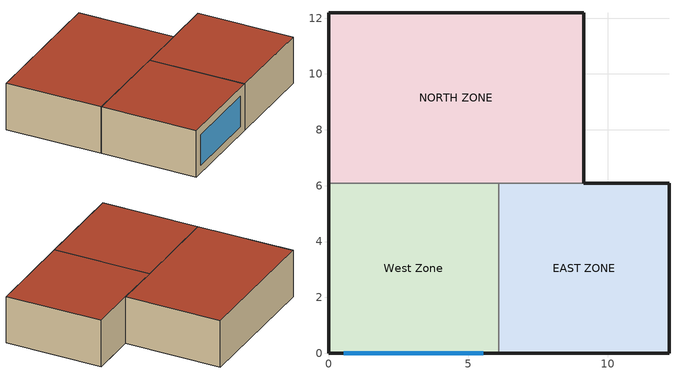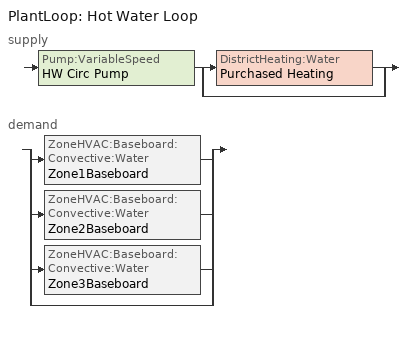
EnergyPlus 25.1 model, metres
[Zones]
West Zone
 floor adiabatic (FLOOR SLAB 8 IN): 0,0 0,6.1 6.1,6.1 6.1,0 z0
 wall outside (EXTWALL80): 0,6.1 0,0 6.1,0 z0:3.05
 wall to NORTH ZONE (PARTITION06): 6.1,6.1 0,6.1 z0:3.05
 wall to EAST ZONE (PARTITION06): 6.1,0 6.1,6.1 z0:3.05
 window (WIN-CON-LIGHT): 0.55,0 5.55,0 z0.5:2.5
 roof outside (ROOF34): 0,6.1 0,0 6.1,0 6.1,6.1 z3.05
EAST ZONE
 floor adiabatic (FLOOR SLAB 8 IN): 6.1,0 6.1,6.1 12.19,6.1 12.19,0 z0
 wall outside (EXTWALL80): 6.1,0 12.19,0 12.19,6.1 9.14,6.1 z0:3.05
 wall to NORTH ZONE (PARTITION06): 9.14,6.1 6.1,6.1 z0:3.05
 roof outside (ROOF34): 6.1,6.1 6.1,0 12.19,0 12.19,6.1 z3.05
NORTH ZONE
 floor adiabatic (FLOOR SLAB 8 IN): 0,6.1 0,12.19 9.14,12.19 9.14,6.1 z0
 wall outside (EXTWALL80): 9.14,6.1 9.14,12.19 0,12.19 0,6.1 z0:3.05
 roof outside (ROOF34): 0,12.19 0,6.1 9.14,6.1 9.14,12.19 z3.05
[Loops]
PlantLoop 'Hot Water Loop'
 supply: Pump:VariableSpeed 'HW Circ Pump' > split
  | DistrictHeating:Water 'Purchased Heating'
  | bypass
 demand: split
  | ZoneHVAC:Baseboard:Convective:Water 'Zone1Baseboard'
  | ZoneHVAC:Baseboard:Convective:Water 'Zone2Baseboard'
  | ZoneHVAC:Baseboard:Convective:Water 'Zone3Baseboard'
  | bypass
[Building]
NONE: North Axis {deg}=0; Terrain=Suburbs; Loads Convergence Tolerance Value {W}=0.04; Temperature Convergence Tolerance Value {deltaC}=0.4; Solar Distribution=FullInteriorAndExterior; Maximum Number of Warmup Days=25; Minimum Number of Warmup Days=6
[Site:Location]
CHICAGO_IL_USA TMY2-94846: Latitude {deg}=41.78; Longitude {deg}=-87.75; Time Zone {hr}=-6; Elevation {m}=190
[SizingPeriod:DesignDay] Day of Month=21; Humidity Condition Type=Wetbulb; Barometric Pressure {Pa}=99063; Rain Indicator=No; Snow Indicator=No; Daylight Saving Time Indicator=No; Solar Model Indicator=ASHRAEClearSky; Sky Clearness=1
Name | Month | Day Type | Maximum Dry-Bulb Temperature {C} | Daily Dry-Bulb Temperature Range {deltaC} | Wetbulb or DewPoint at Maximum Dry-Bulb {C} | Wind Speed {m/s} | Wind Direction {deg}
CHICAGO_IL_USA Annual Heating 99% Design Conditions DB | 1 | WinterDesignDay | -17.3 | 0 | -17.3 | 4.9 | 270
CHICAGO_IL_USA Annual Cooling 1% Design Conditions DB/MCWB | 7 | SummerDesignDay | 31.5 | 10.7 | 23 | 5.3 | 230
[Site:GroundTemperature:BuildingSurface]
20.03, 20.03, 20.13, 20.3, 20.43, 20.52, 20.62, 20.77, 20.78, 20.55, 20.44, 20.2
[Material] Thermal Absorptance=0.9
Name | Roughness | Thickness {m} | Conductivity {W/m-K} | Density {kg/m3} | Specific Heat {J/kg-K} | Solar Absorptance | Visible Absorptance
A1 - 1 IN STUCCO | Smooth | 0.0253898 | 0.691831 | 1858.142 | 836.8 | 0.92 | 0.92
C4 - 4 IN COMMON BRICK | Rough | 0.101498 | 0.726422 | 1922.216 | 836.8 | 0.76 | 0.76
E1 - 3 / 4 IN PLASTER OR GYP BOARD | Smooth | 0.01905 | 0.726422 | 1601.846 | 836.8 | 0.92 | 0.92
C6 - 8 IN CLAY TILE | Smooth | 0.203302 | 0.570761 | 1121.292 | 836.8 | 0.82 | 0.82
C10 - 8 IN HW CONCRETE | MediumRough | 0.203302 | 1.729577 | 2242.585 | 836.8 | 0.65 | 0.65
E2 - 1 / 2 IN SLAG OR STONE | Rough | 0.0127102 | 1.435549 | 881.0155 | 1673.6 | 0.55 | 0.55
E3 - 3 / 8 IN FELT AND MEMBRANE | Rough | 0.00954024 | 0.190253 | 1121.292 | 1673.6 | 0.75 | 0.75
B5 - 1 IN DENSE INSULATION | VeryRough | 0.0253898 | 0.0432394 | 91.30524 | 836.8 | 0.5 | 0.5
C12 - 2 IN HW CONCRETE | MediumRough | 0.0509016 | 1.729577 | 2242.585 | 836.8 | 0.65 | 0.65
[WindowMaterial:Glazing]
WIN-LAY-GLASS-LIGHT: Optical Data Type=SpectralAverage; Thickness {m}=0.003; Solar Transmittance at Normal Incidence=0.9; Front Side Solar Reflectance at Normal Incidence=0.031; Back Side Solar Reflectance at Normal Incidence=0.031; Visible Transmittance at Normal Incidence=0.9; Front Side Visible Reflectance at Normal Incidence=0.05; Back Side Visible Reflectance at Normal Incidence=0.05; Infrared Transmittance at Normal Incidence=0; Front Side Infrared Hemispherical Emissivity=0.84; Back Side Infrared Hemispherical Emissivity=0.84; Conductivity {W/m-K}=0.9
[Construction]
EXTWALL80: A1 - 1 IN STUCCO, C4 - 4 IN COMMON BRICK, E1 - 3 / 4 IN PLASTER OR GYP BOARD
PARTITION06: E1 - 3 / 4 IN PLASTER OR GYP BOARD, C6 - 8 IN CLAY TILE, E1 - 3 / 4 IN PLASTER OR GYP BOARD
FLOOR SLAB 8 IN: C10 - 8 IN HW CONCRETE
ROOF34: E2 - 1 / 2 IN SLAG OR STONE, E3 - 3 / 8 IN FELT AND MEMBRANE, B5 - 1 IN DENSE INSULATION, C12 - 2 IN HW CONCRETE
WIN-CON-LIGHT: WIN-LAY-GLASS-LIGHT
[Zone] Type=1; Multiplier=1; Ceiling Height {m}=autocalculate; Volume {m3}=autocalculate
West Zone; EAST ZONE; NORTH ZONE
[People] Number of People Schedule=Office Occupancy; Number of People Calculation Method=people; Fraction Radiant=0.3; Activity Level Schedule=Activity Sch; Carbon Dioxide Generation Rate {m3/s-W}=3.82E-8; Mean Radiant Temperature Calculation Type=EnclosureAveraged; Work Efficiency Schedule=Work Eff Sch; Clothing Insulation Calculation Method=ClothingInsulationSchedule; Clothing Insulation Schedule=Clothing Sch; Air Velocity Schedule=Air Velo Sch; Thermal Comfort Model 1 Type=FANGER
Name | Zone or ZoneList or Space or SpaceList | Number of People
West Zone | West Zone | 3
EAST ZONE | EAST ZONE | 3
NORTH ZONE | NORTH ZONE | 4
[ElectricEquipment] Schedule=Intermittent; Design Level Calculation Method=EquipmentLevel; Fraction Latent=0; Fraction Radiant=0.3; Fraction Lost=0
Name | Zone or ZoneList or Space or SpaceList | Design Level {W}
West Zone ElecEq 1 | West Zone | 2928.751
EAST ZONE ElecEq 1 | EAST ZONE | 1464.375
NORTH ZONE ElecEq 1 | NORTH ZONE | 2928.751
[Lights] Schedule=Office Lighting; Design Level Calculation Method=LightingLevel; Return Air Fraction=0; Fraction Radiant=0.2; Fraction Visible=0.2; Fraction Replaceable=0
Name | Zone or ZoneList or Space or SpaceList | Lighting Level {W}
EAST ZONE Lights 1 | EAST ZONE | 1464.375
NORTH ZONE Lights 1 | NORTH ZONE | 878.6252
[Sizing:Zone] Zone Cooling Design Supply Air Temperature Input Method=SupplyAirTemperature; Zone Cooling Design Supply Air Temperature {C}=12; Zone Heating Design Supply Air Temperature Input Method=SupplyAirTemperature; Zone Heating Design Supply Air Temperature {C}=50; Zone Cooling Design Supply Air Humidity Ratio {kgWater/kgDryAir}=0.008; Zone Heating Design Supply Air Humidity Ratio {kgWater/kgDryAir}=0.008; Zone Heating Sizing Factor=0; Zone Cooling Sizing Factor=0; Cooling Design Air Flow Method=DesignDay; Cooling Design Air Flow Rate {m3/s}=0; Heating Design Air Flow Method=DesignDay; Heating Design Air Flow Rate {m3/s}=0; Account for Dedicated Outdoor Air System=No; Dedicated Outdoor Air System Control Strategy=NeutralSupplyAir; Dedicated Outdoor Air Low Setpoint Temperature for Design {C}=autosize; Dedicated Outdoor Air High Setpoint Temperature for Design {C}=autosize
Name | Design Specification Outdoor Air Object
West Zone | SZ DSOA West Zone
EAST ZONE | SZ DSOA EAST ZONE
NORTH ZONE | SZ DSOA NORTH ZONE
[DesignSpecification:OutdoorAir] Outdoor Air Method=flow/person; Outdoor Air Flow per Person {m3/s-person}=0.00944; Outdoor Air Flow per Zone Floor Area {m3/s-m2}=0; Outdoor Air Flow per Zone {m3/s}=0
SZ DSOA West Zone; SZ DSOA EAST ZONE; SZ DSOA NORTH ZONE
[Sizing:Plant]
Hot Water Loop: Loop Type=heating; Design Loop Exit Temperature {C}=82; Loop Design Temperature Difference {deltaC}=11
[PlantLoop]
Hot Water Loop: Fluid Type=Water; Plant Equipment Operation Scheme=Hot Loop Operation; Maximum Loop Temperature {C}=100; Minimum Loop Temperature {C}=10; Maximum Loop Flow Rate {m3/s}=autosize; Minimum Loop Flow Rate {m3/s}=0; Plant Loop Volume {m3}=autocalculate; Load Distribution Scheme=Optimal
[SetpointManager:Scheduled]
Hot Water Loop Setpoint Manager: Control Variable=Temperature; Schedule=HW Loop Temp Schedule; Setpoint Node or NodeList=Hot Water Loop Setpoint Node List
[Pump:VariableSpeed]
HW Circ Pump: Design Maximum Flow Rate {m3/s}=autosize; Design Pump Head {Pa}=179352; Design Power Consumption {W}=autosize; Motor Efficiency=0.9; Fraction of Motor Inefficiencies to Fluid Stream=0; Coefficient 1 of the Part Load Performance Curve=0; Coefficient 2 of the Part Load Performance Curve=1; Coefficient 3 of the Part Load Performance Curve=0; Coefficient 4 of the Part Load Performance Curve=0; Design Minimum Flow Rate {m3/s}=0; Pump Control Type=INTERMITTENT
[PlantEquipmentOperationSchemes]
Hot Loop Operation: Control Scheme 1=Purchased Heating Only; Control Scheme 1 Schedule=ON
[PlantEquipmentOperation:HeatingLoad]
Purchased Heating Only: Load Range 1 Lower Limit {W}=0; Load Range 1 Upper Limit {W}=1000000; Range 1 Equipment List=heating plant
[PlantEquipmentList]
heating plant: Purchased Heating
[DistrictHeating:Water]
Purchased Heating: Nominal Capacity {W}=1000000
[EnergyManagementSystem:CurveOrTableIndexVariable]
Name | Curve or Table Object
WindACCoolCapFT | WindACCoolCapFT
WindACEIRFT | WindACEIRFT
WindACCoolCapFFF | WindACCoolCapFFF
WindACEIRFFF | WindACEIRFFF
WindACPLFFPLR | WindACPLFFPLR
[ZoneControl:Thermostat] Control Type Schedule=Zone Control Type Sched; Control 1=Heating Setpoint with SB; Control 2=Cooling Setpoint with SB
Name | Zone or ZoneList
Zone 1 Thermostat | West Zone
Zone 2 Thermostat | EAST ZONE
Zone 3 Thermostat | NORTH ZONE
[ThermostatSetpoint:SingleHeating]
Heating Setpoint with SB: Setpoint Temperature Schedule=Heating Setpoints
[ThermostatSetpoint:SingleCooling]
Cooling Setpoint with SB: Setpoint Temperature Schedule=Cooling Setpoints
[Zone equipment]
West Zone: Zone1WindAC, Zone1Baseboard
EAST ZONE: Zone2WindAC, Zone2Baseboard
NORTH ZONE: Zone3WindAC, Zone3Baseboard
[ZoneHVAC:Baseboard:Convective:Water] Availability Schedule=FanAndCoilAvailSched; Heating Design Capacity Method=HeatingDesignCapacity; Heating Design Capacity {W}=Autosize; U-Factor Times Area Value {W/K}=autosize; Maximum Water Flow Rate {m3/s}=autosize; Convergence Tolerance=0.001
Zone1Baseboard; Zone2Baseboard; Zone3Baseboard
[ZoneHVAC:ForcedAir:UserDefined] Number of Plant Loop Connections=0
Name | Overall Model Simulation Program Calling Manager | Model Setup and Sizing Program Calling Manager
Zone1WindAC | Zone 1 Window AC Model Program Manager
Zone2WindAC | Zone 2 Window AC Model Program Manager | Zone 2 Window AC Init Program Manager
Zone3WindAC | Zone 3 Window AC Model Program Manager | Zone 3 Window AC Init Program Manager
[EnergyManagementSystem:Program]
Zone1_WinAC_ModelOuput: Set Zone1WinAC_PrimAir_MdotOut = PrimAir_MdotOut; Set Zone1WinAC_PrimAir_MdotIn  = PrimAir_MdotIn; Set Zone1WinAC_PrimAir_Tout    = PrimAir_Tout; Set Zone1WinAC_PrimAir_Wout    = PrimAir_Wout; Set Zone1WinAC_ElectPower      = ElectPower; Set Zone1WinAC_tot_cool_Power  = tot_cool_Power; Set Zone1WinAC_ElectEnergy     = ElectEnergy; Set Zone1WinAC_OA_MdotIn       = OA_MdotIn
InitZone2WinACModel; InitZone3WinACModel: Set dummy = 1
Zone2_WinAC_ModelInput: Set PrimAir_Tinlet = Zone2WinAC_PrimAir_Tinlet; Set PrimAir_Winlet = Zone2WinAC_PrimAir_Winlet; Set OA_Tdb = Zone2WinAC_OA_Tdb; Set OA_W = Zone2WinAC_OA_W; Set Qdot_Request = Zone2WinAC_Qdot_Request; Set AirOAMdotDesign  = Zone2_OADesign_Vdot * Zone2WinAC_OA_rho; Set AirSupMdotDesign = Zone2_CoolDesign_Mdot; Set FanEff     = 0.5; Set FanDeltaP  = 75.0; Set RatedCap  = Zone2_CoolDesign_Cap / 0.75; Set RatedEIR  = 1 / 3.0; Set ZoneCoolTstat = Zone2Cooling_Tstat
Zone2_WinAC_ModelOuput: Set Zone2WinAC_PrimAir_MdotOut = PrimAir_MdotOut; Set Zone2WinAC_PrimAir_MdotIn  = PrimAir_MdotIn; Set Zone2WinAC_PrimAir_Tout    = PrimAir_Tout; Set Zone2WinAC_PrimAir_Wout    = PrimAir_Wout; Set Zone2WinAC_ElectPower      = ElectPower; Set Zone2WinAC_tot_cool_Power  = tot_cool_Power; Set Zone2WinAC_ElectEnergy     = ElectEnergy; Set Zone2WinAC_OA_MdotIn       = OA_MdotIn
Zone3_WinAC_ModelInput: Set PrimAir_Tinlet = Zone3WinAC_PrimAir_Tinlet; Set PrimAir_Winlet = Zone3WinAC_PrimAir_Winlet; Set OA_Tdb = Zone3WinAC_OA_Tdb; Set OA_W = Zone3WinAC_OA_W; Set Qdot_Request = Zone3WinAC_Qdot_Request; Set AirOAMdotDesign  = Zone3_OADesign_Vdot * Zone3WinAC_OA_rho; Set AirSupMdotDesign = Zone3_CoolDesign_Mdot; Set FanEff     = 0.5; Set FanDeltaP  = 75.0; Set RatedCap  = Zone3_CoolDesign_Cap / 0.75; Set RatedEIR  = 1 / 3.0; Set ZoneCoolTstat = Zone3_Cooling_Tstat
Zone3_WinAC_ModelOuput: Set Zone3WinAC_PrimAir_MdotOut = PrimAir_MdotOut; Set Zone3WinAC_PrimAir_MdotIn  = PrimAir_MdotIn; Set Zone3WinAC_PrimAir_Tout    = PrimAir_Tout; Set Zone3WinAC_PrimAir_Wout    = PrimAir_Wout; Set Zone3WinAC_ElectPower      = ElectPower; Set Zone3WinAC_tot_cool_Power  = tot_cool_Power; Set Zone3WinAC_ElectEnergy     = ElectEnergy; Set Zone3WinAC_OA_MdotIn       = OA_MdotIn
WinAC_OnFanCycCoil_Sim_Model: IF Qdot_Request < 0.0; Set QdotReq = Qdot_Request; ELSE; Set QdotReq = 0.0; ENDIF; IF COOLINGCOILAVAILSCHED == 0.0; Set QdotReq = 0.0; ENDIF; IF QdotReq == 0.0; Set PrimAir_MdotIn = 0.0; Set PrimAir_MdotOut = 0.0; Set PrimAir_Tout = PrimAir_Tinlet; Set PrimAir_Wout = PrimAir_Winlet; Set tot_cool_Power = 0.0; Set ElectPower = 0.0; Set ElectEnergy = 0.0; Set OA_MdotIn = 0.0; RETURN; ENDIF; Set Recirc_Mdot = AirSupMdotDesign - AirOAMdotDesign; Set Recirc_H  = @HFnTdbW PrimAir_Tinlet PrimAir_Winlet; Set OA_H  = @HFnTdbW OA_Tdb OA_W; Set Mix_H = ((Recirc_Mdot * Recirc_H) + (AirOAMdotDesign * OA_H)) / AirSupMdotDesign; Set Mix_W = ((Recirc_Mdot * PrimAir_Winlet) + (AirOAMdotDesign * OA_W)) / AirSupMdotDesign; Set Mix_Tdb = @TdbFnHW Mix_H Mix_W; Set Mix_rho = @RhoAirFnPbTdbW OA_Press Mix_Tdb Mix_W; Set FanPower = (AirSupMdotDesign * FanDeltaP) / (FanEff * Mix_rho); Set FanPowerToAir = FanPower; Set FanDeltaH = FanPowerToAir/AirSupMdotDesign; Set FanOut_H = Mix_H + FanDeltaH; Set FanOut_W = Mix_W; Set FanOut_Tdb = @TdbFnHW FanOut_H FanOut_W; Set FanOut_Twb = @TwbFnTdbWPb FanOut_Tdb FanOut_W OA_Press; Set RatedCBF = 0.12666; Set LogRatedCBF = @Ln RatedCBF; Set A0 = (0.0 -1.0) * LogRatedCBF * AirSupMdotDesign; Set ADiff = (0.0 - 1.0) * (A0 / AirSupMdotDesign); Set CBF = @Exp ADiff; Set dummy = 0.0; Set TotCapTempModFac = @CurveValue WindACCoolCapFT FanOut_Twb OA_Tdb dummy dummy dummy; Set TotCapFlowModFac = @CurveValue WindACCoolCapFFF 1.0 dummy dummy dummy dummy; Set TotCap = RatedCap * TotCapTempModFac * TotCapFlowModFac; Set HDelta = TotCap / AirSupMdotDesign; Set H_ADP = FanOut_H - (HDelta / ( 1.0 - CBF)); Set T_ADP = @TsatFnHPb H_ADP OA_Press; Set W_ADP = @WfnTdbH T_ADP H_ADP; Set H_Tin_W_ADP = @HFnTdbW FanOut_Tdb W_ADP; IF ((FanOut_H - H_ADP) <> 0.0); Set SHR = (H_Tin_W_ADP - H_ADP)/(FanOut_H - H_ADP ); Set SHR = @Min SHR 1.0; ELSE; Set SHR = 1.0; ENDIF; Set PLR = 1.0; Set FullLoadOutAirEnth = FanOut_H - (TotCap/AirSupMdotDesign); Set hTinwout = FanOut_H - ((1.0 - SHR) * HDelta); IF (SHR < 1.0); Set FullLoadOutAirHumRat = @WFnTdbH FanOut_Tdb hTinwout; ELSE; Set FullLoadOutAirHumRat = FanOut_W; ENDIF; Set FullLoadOutAirTemp = @TdbFnHW FullLoadOutAirEnth  FullLoadOutAirHumRat; Set DesiredZone_H = @HFnTdbW ZoneCoolTstat PrimAir_Winlet; Set FullTotCapSens = AirSupMdotDesign * (DesiredZone_H - FullLoadOutAirEnth); Set ABS_FullTotCapSens = @ABS FullTotCapSens; Set ABS_QdotReq = @ABS QdotReq; IF ABS_QdotReq < ABS_FullTotCapSens; Set PLR = (ABS_QdotReq - FanPowerToAir)/ (ABS_FullTotCapSens - FanPowerToAir); Set ErrorTol = 0.0005; Set Iter = 0; Set MaxIter = 30; Set Relax = 0.8; Set ABS_Error = 0.002; WHILE (ABS_Error > ErrorTol) && (Iter < MaxIter); Set OutAir_H = (PLR*FullLoadOutAirEnth) +  ((1.0-PLR)* FanOut_H); Set OutAir_W = (PLR*FullLoadOutAirHumRat) + ((1.0-PLR)*FanOut_W); Set OutletAirTemp = @TdbFnHW OutAir_H OutAir_W; Set TotCapTest = AirSupMdotDesign * (DesiredZone_H - OutAir_H); Set Error = (ABS_QdotReq - TotCapTest)/ABS_QdotReq; Set ABS_Error = @ABS Error; IF (ABS_Error > ErrorTol); Set DelPLR = (ABS_QdotReq - TotCapTest) / ABS_FullTotCapSens; Set PLR = PLR + Relax * DelPLR; Set PLR = @min PLR 1.0; ENDIF; Set Iter = Iter + 1; If (Iter == 16); Set Relax = 0.5; ENDIF; ENDWHILE; ELSE; Set PLR = 1.0; Set OutAir_H = FullLoadOutAirEnth; Set OutAir_W = FullLoadOutAirHumRat; Set OutletAirTemp = FullLoadOutAirTemp; ENDIF; Set PLF = @CurveValue WindACPLFFPLR PLR dummy dummy dummy dummy; Set CoilRTF = PLR / PLF; Set CoilRTF = @Min CoilRTF 1.0; Set EIRTempModFac = @CurveValue WindACEIRFT FanOut_Twb OA_Tdb dummy dummy dummy; Set EIRFlowModFac = @CurveValue WindACEIRFFF 1.0 dummy dummy dummy dummy; Set EIR = RatedEIR * EIRTempModFac * EIRFlowModFac; Set DXElecPower = TotCap * CoilRTF * EIR; Set ElectPower = DXElecPower + FanPower; Set ElectEnergy = ElectPower * SystemTimeStep * 3600; Set tot_cool_Power = ABS_FullTotCapSens * PLR; Set PrimAir_MdotOut = AirSupMdotDesign; Set PrimAir_MdotIn  = AirSupMdotDesign; Set PrimAir_Tout  = OutletAirTemp; SEt PrimAir_Wout = OutAir_W; Set OA_MdotIn = AirOAMdotDesign
[EnergyManagementSystem:Sensor]
Name | Output:Variable or Output:Meter Index Key | Output:Variable or Output:Meter
COOLINGCOILAVAILSCHED | COOLINGCOILAVAILSCHED | Schedule Value
Zone1Cooling_Tstat | West Zone | Zone Thermostat Cooling Setpoint Temperature
OA_Press | Environment | Site Outdoor Air Barometric Pressure
Zone2Cooling_Tstat | East Zone | Zone Thermostat Cooling Setpoint Temperature
Zone3_Cooling_Tstat | North Zone | Zone Thermostat Cooling Setpoint Temperature
[EnergyManagementSystem:InternalVariable]
Name | Internal Data Index Key | Internal Data Type
Zone1WinAC_PrimAir_Tinlet | Zone1WindAC | Inlet Temperature for Primary Air Connection
Zone1WinAC_PrimAir_Winlet | Zone1WindAC | Inlet Humidity Ratio for Primary Air Connection
Zone1WinAC_PrimAir_Cp | Zone1WindAC | Inlet Specific Heat for Primary Air Connection
Zone1WinAC_Qdot_Request | Zone1WindAC | Remaining Sensible Load to Cooling Setpoint
Zone1WinAC_OA_Tdb | Zone1WindAC | Inlet Temperature for Secondary Air Connection
Zone1WinAC_OA_W | Zone1WindAC | Inlet Humidity Ratio for Secondary Air Connection
Zone1WinAC_OA_rho | Zone1WindAC | Inlet Density for Secondary Air Connection
Zone1_CoolDesign_Cap | West Zone | Final Zone Design Cooling Load
Zone1_CoolDesign_Mdot | West Zone | Final Zone Design Cooling Air Mass Flow Rate
Zone1_OADesign_Vdot | West Zone | Zone Outdoor Air Design Volume Flow Rate
Zone2WinAC_PrimAir_Tinlet | Zone2WindAC | Inlet Temperature for Primary Air Connection
Zone2WinAC_PrimAir_Winlet | Zone2WindAC | Inlet Humidity Ratio for Primary Air Connection
Zone2WinAC_PrimAir_Cp | Zone2WindAC | Inlet Specific Heat for Primary Air Connection
Zone2WinAC_Qdot_Request | Zone2WindAC | Remaining Sensible Load to Cooling Setpoint
Zone2WinAC_OA_Tdb | Zone2WindAC | Inlet Temperature for Secondary Air Connection
Zone2WinAC_OA_W | Zone2WindAC | Inlet Humidity Ratio for Secondary Air Connection
Zone2WinAC_OA_rho | Zone2WindAC | Inlet Density for Secondary Air Connection
Zone2_CoolDesign_Cap | East Zone | Final Zone Design Cooling Load
Zone2_CoolDesign_Mdot | East Zone | Final Zone Design Cooling Air Mass Flow Rate
Zone2_OADesign_Vdot | East Zone | Zone Outdoor Air Design Volume Flow Rate
Zone3WinAC_PrimAir_Tinlet | Zone3WindAC | Inlet Temperature for Primary Air Connection
Zone3WinAC_PrimAir_Winlet | Zone3WindAC | Inlet Humidity Ratio for Primary Air Connection
Zone3WinAC_PrimAir_Cp | Zone3WindAC | Inlet Specific Heat for Primary Air Connection
Zone3WinAC_Qdot_Request | Zone3WindAC | Remaining Sensible Load to Cooling Setpoint
Zone3WinAC_OA_Tdb | Zone3WindAC | Inlet Temperature for Secondary Air Connection
Zone3WinAC_OA_W | Zone3WindAC | Inlet Humidity Ratio for Secondary Air Connection
Zone3WinAC_OA_rho | Zone3WindAC | Inlet Density for Secondary Air Connection
Zone3_CoolDesign_Cap | North Zone | Final Zone Design Cooling Load
Zone3_CoolDesign_Mdot | North Zone | Final Zone Design Cooling Air Mass Flow Rate
Zone3_OADesign_Vdot | North Zone | Zone Outdoor Air Design Volume Flow Rate
[EnergyManagementSystem:OutputVariable] Type of Data in Variable=Averaged; Update Frequency=SystemTimestep; Units=W
Name | EMS Variable | EMS Program or Subroutine
Zone 1 WinAC Total Cooling Rate | Zone1WinAC_tot_cool_Power | Zone1_WinAC_ModelOuput
Zone 2 WinAC Total Cooling Rate | Zone2WinAC_tot_cool_Power | Zone2_WinAC_ModelOuput
Zone 2 WinAC Electricity Power | Zone2WinAC_ElectPower | Zone2_WinAC_ModelOuput
Zone 3 WinAC Total Cooling Rate | Zone3WinAC_tot_cool_Power | Zone3_WinAC_ModelOuput
Zone 3 WinAC Electricity Power | Zone3WinAC_ElectPower | Zone3_WinAC_ModelOuput
[EnergyManagementSystem:ProgramCallingManager]
Zone 2 Window AC Init Program Manager: UserDefinedComponentModel; InitZone2WinACModel
Zone 2 Window AC Model Program Manager: UserDefinedComponentModel; Zone2_WinAC_ModelInput; WinAC_OnFanCycCoil_Sim_Model; Zone2_WinAC_ModelOuput
Zone 3 Window AC Init Program Manager: UserDefinedComponentModel; InitZone3WinACModel
Zone 3 Window AC Model Program Manager: UserDefinedComponentModel; Zone3_WinAC_ModelInput; WinAC_OnFanCycCoil_Sim_Model; Zone3_WinAC_ModelOuput
[EnergyManagementSystem:Actuator]
Name | Actuated Component Unique | Actuated Component Type | Actuated Component Control Type
Zone2WinAC_PrimAir_Tout | Zone2WindAC | Primary Air Connection | Outlet Temperature
Zone2WinAC_PrimAir_Wout | Zone2WindAC | Primary Air Connection | Outlet Humidity Ratio
Zone2WinAC_PrimAir_MdotOut | Zone2WindAC | Primary Air Connection | Outlet Mass Flow Rate
Zone2WinAC_PrimAir_MdotIn | Zone2WindAC | Primary Air Connection | Inlet Mass Flow Rate
Zone2WinAC_OA_MdotIn | Zone2WindAC | Secondary Air Connection | Inlet Mass Flow Rate
Zone3WinAC_PrimAir_Tout | Zone3WindAC | Primary Air Connection | Outlet Temperature
Zone3WinAC_PrimAir_Wout | Zone3WindAC | Primary Air Connection | Outlet Humidity Ratio
Zone3WinAC_PrimAir_MdotOut | Zone3WindAC | Primary Air Connection | Outlet Mass Flow Rate
Zone3WinAC_PrimAir_MdotIn | Zone3WindAC | Primary Air Connection | Inlet Mass Flow Rate
Zone3WinAC_OA_MdotIn | Zone3WindAC | Secondary Air Connection | Inlet Mass Flow Rate
[EnergyManagementSystem:MeteredOutputVariable] Update Frequency=SystemTimestep; Resource Type=Electricity; Group Type=HVAC; End-Use Category=Cooling
Name | EMS Variable | EMS Program or Subroutine | Units
Zone 2 WinAC Electricity Consumption | Zone2WinAC_ElectEnergy | Zone2_WinAC_ModelOuput | J
Zone 3 WinAC Electricity Consumption | Zone3WinAC_ElectEnergy | Zone3_WinAC_ModelOuput
[EnergyManagementSystem:GlobalVariable]
PrimAir_Tinlet; PrimAir_Winlet; PrimAir_MdotOut; PrimAir_MdotIn; PrimAir_Tout; PrimAir_Wout; tot_cool_Power; ElectPower; ElectEnergy; OA_Tdb; OA_W; Qdot_Request; AirSupMdotDesign; AirOAMdotDesign; FanEff; FanDeltaP; RatedCap; RatedEIR; OA_MdotIn; ZoneCoolTstat
[Schedule:Compact]
Activity Sch: Through: 12/31, For: Alldays, Until: 24:00, 131.8
Work Eff Sch: Through: 12/31, For: Alldays, Until: 24:00, 0
Clothing Sch; ON: Through: 12/31, For: Alldays, Until: 24:00, 1
Air Velo Sch: Through: 12/31, For: Alldays, Until: 24:00, 0.137
Office Occupancy: Through: 12/31, For: Weekdays, Until: 6:00, 0, Until: 7:00, 0.1, Until: 8:00, 0.5, Until: 12:00, 1, Until: 13:00, 0.5, Until: 16:00, 1, Until: 17:00, 0.5, Until: 18:00, 0.1, Until: 24:00, 0, For: Weekends Holidays CustomDay1 CustomDay2, Until: 24:00, 0, For: SummerDesignDay, Until: 24:00, 1, For: WinterDesignDay, Until: 24:00, 0.05
Intermittent: Through: 12/31, For: Weekdays, Until: 8:00, 0, Until: 18:00, 1, Until: 24:00, 0, For: Weekends Holidays CustomDay1 CustomDay2, Until: 24:00, 0, For: SummerDesignDay, Until: 24:00, 1, For: WinterDesignDay, Until: 24:00, 0.15
Office Lighting: Through: 12/31, For: Weekdays, Until: 6:00, 0.05, Until: 7:00, 0.2, Until: 17:00, 1, Until: 18:00, 0.5, Until: 24:00, 0.05, For: Weekends Holidays CustomDay1 CustomDay2, Until: 24:00, 0.05, For: SummerDesignDay, Until: 24:00, 1, For: WinterDesignDay, Until: 24:00, 0.15
HW LOOP TEMP SCHEDULE: Through: 12/31, For: Alldays, Until: 24:00, 82
FANANDCOILAVAILSCHED: Through: 3/31, For: Alldays, Until: 24:00, 1, Through: 9/30, For: Weekdays, Until: 7:00, 0, Until: 17:00, 1, Until: 24:00, 0, For: Weekends Holidays CustomDay1 CustomDay2, Until: 24:00, 0, For: SummerDesignDay WinterDesignDay, Until: 24:00, 1, Through: 12/31, For: Alldays, Until: 24:00, 1
COOLINGCOILAVAILSCHED: Through: 3/31, For: Alldays, Until: 24:00, 0, Through: 9/30, For: Weekdays, Until: 7:00, 0, Until: 17:00, 1, Until: 24:00, 0, For: Weekends Holidays CustomDay1 CustomDay2, Until: 24:00, 0, For: SummerDesignDay WinterDesignDay, Until: 24:00, 1, Through: 12/31, For: Alldays, Until: 24:00, 0
HEATING SETPOINTS: Through: 12/31, For: Weekdays Weekends Holidays CustomDay1 CustomDay2, Until: 7:00, 15, Until: 17:00, 20, Until: 24:00, 15, For: SummerDesignDay, Until: 24:00, 15, For: WinterDesignDay, Until: 24:00, 20
COOLING SETPOINTS: Through: 12/31, For: Weekdays Weekends Holidays CustomDay1 CustomDay2, Until: 7:00, 30, Until: 17:00, 24, Until: 24:00, 30, For: SummerDesignDay, Until: 24:00, 24, For: WinterDesignDay, Until: 24:00, 50
ZONE CONTROL TYPE SCHED: Through: 3/31, For: Alldays, Until: 24:00, 1, Through: 9/30, For: Alldays, Until: 24:00, 2, Through: 12/31, For: Alldays, Until: 24:00, 1
[Curve:Biquadratic] Minimum Value of x=12.77778; Maximum Value of x=23.88889; Minimum Value of y=18; Maximum Value of y=46.11111; Input Unit Type for X=Temperature; Input Unit Type for Y=Temperature; Output Unit Type=Dimensionless
Name | Coefficient1 Constant | Coefficient2 x | Coefficient3 x**2 | Coefficient4 y | Coefficient5 y**2 | Coefficient6 x*y
WindACCoolCapFT | 0.942588 | 0.00954335 | 0.00068377 | -0.0110427 | 5.249e-06 | -9.72e-06
WindACEIRFT | 0.342414 | 0.034885 | -0.0006237 | 0.00497722 | 0.000437951 | -0.000728028
[Curve:Quadratic]
Name | Coefficient1 Constant | Coefficient2 x | Coefficient3 x**2 | Minimum Value of x | Maximum Value of x
WindACCoolCapFFF | 0.8 | 0.2 | 0 | 0.5 | 1.5
WindACEIRFFF | 1.1552 | -0.1808 | 0.0256 | 0.5 | 1.5
WindACPLFFPLR | 0.85 | 0.15 | 0 | 0 | 1
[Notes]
PythonPluginUserDefinedWindACAuto.idf
Basic file description:  1 story building divided into 3 conditioned zones. Roof with no plenum.
No ground contact with floor. Window air conditioners serve each zone.
Highlights:              illustrates use of Python Plugin system and user defined components to model a window air conditioners
Simulation Location/Run: CHICAGO_IL_USA TMY2-94846, 2 design days, 2 run periods,
Run Control executes the run periods using the weather file
Location:                Chicago, IL
Design Days:             CHICAGO_IL_USA Annual Heating 99% Design Conditions DB, MaxDB= -17.3°C
CHICAGO_IL_USA Annual Cooling 1% Design Conditions, MaxDB=  31.5°C MCWB=  23.0°C
Run Period (Weather File): Winter 1/14, Summer 7/7, CHICAGO_IL_USA TMY2-94846
Run Control:             Zone and System sizing with weather file run control (no design days run)
Building: Single floor rectangular L-shaped building 40 ft south wall, 40 ft west wall, zone height 10 feet.
There is a single window in West Zone's south wall. The walls are 1 in stucco over 4 in common brick
and gypboard. The roof is a built up roof with 1/2 in stone over 3/8 in felt over 1 in dense insulation
supported by 2 in heavy weight concrete. The window is single pane 3mm clear.
The window to wall ratio is approximately 0.07.
The building is oriented due north.
Floor Area:        130.1 m2 (1403 ft2)
Number of Stories: 1
Zone Description Details:
|       West         |         East           |    window = *
Internal gains description:     ZONE West      - lighting is 0 watts, equip is 2928.751 watts, 3 occupants
Internal gains description:     ZONE North     - lighting is 878.6252 watts, equip is 2928.751 watts, 4 occupants
Internal gains description:     ZONE East      - lighting is 1464.375 watts, equip is 1464.375 watts, 3 occupants
Interzone Surfaces:             3 interzone surfaces (see diagram)
Internal Mass:                  None
Detached Shading:               None
Daylight:                       None
Natural Ventilation:            None
Compact Schedules:              Yes
Solar Distribution:             FullInteriorAndExterior
HVAC:                           Window ACs and hot-water baseboards serving each zone. NO AIR SYSTEM! Purchased hot water.
Each air condition uses a constant fan cycling compressor in a blow-through configuration.
Zonal Equipment:                ZoneHVAC:ForcedAir:UserDefined, ZoneHVAC:Baseboard:Convective:Water
Central Air Handling Equipment: No
System Equipment Autosize:      Yes
Purchased Cooling:              No
Purchased Heating:              No
Purchased Chilled Water:        No
Purchased Hot Water:            Yes
Coils:                          custom model
Pumps:                          Pump:VariableSpeed
Boilers:                        None
Chillers:                       None
Towers:                         None
Standard Reports:               All Summary Predefined Reports
Timestep or Hourly Variables:   Hourly
Time bins Report:               None
HTML Report:                    Predefined All Summary
Environmental Emissions:        None
Utility Tariffs:                None
